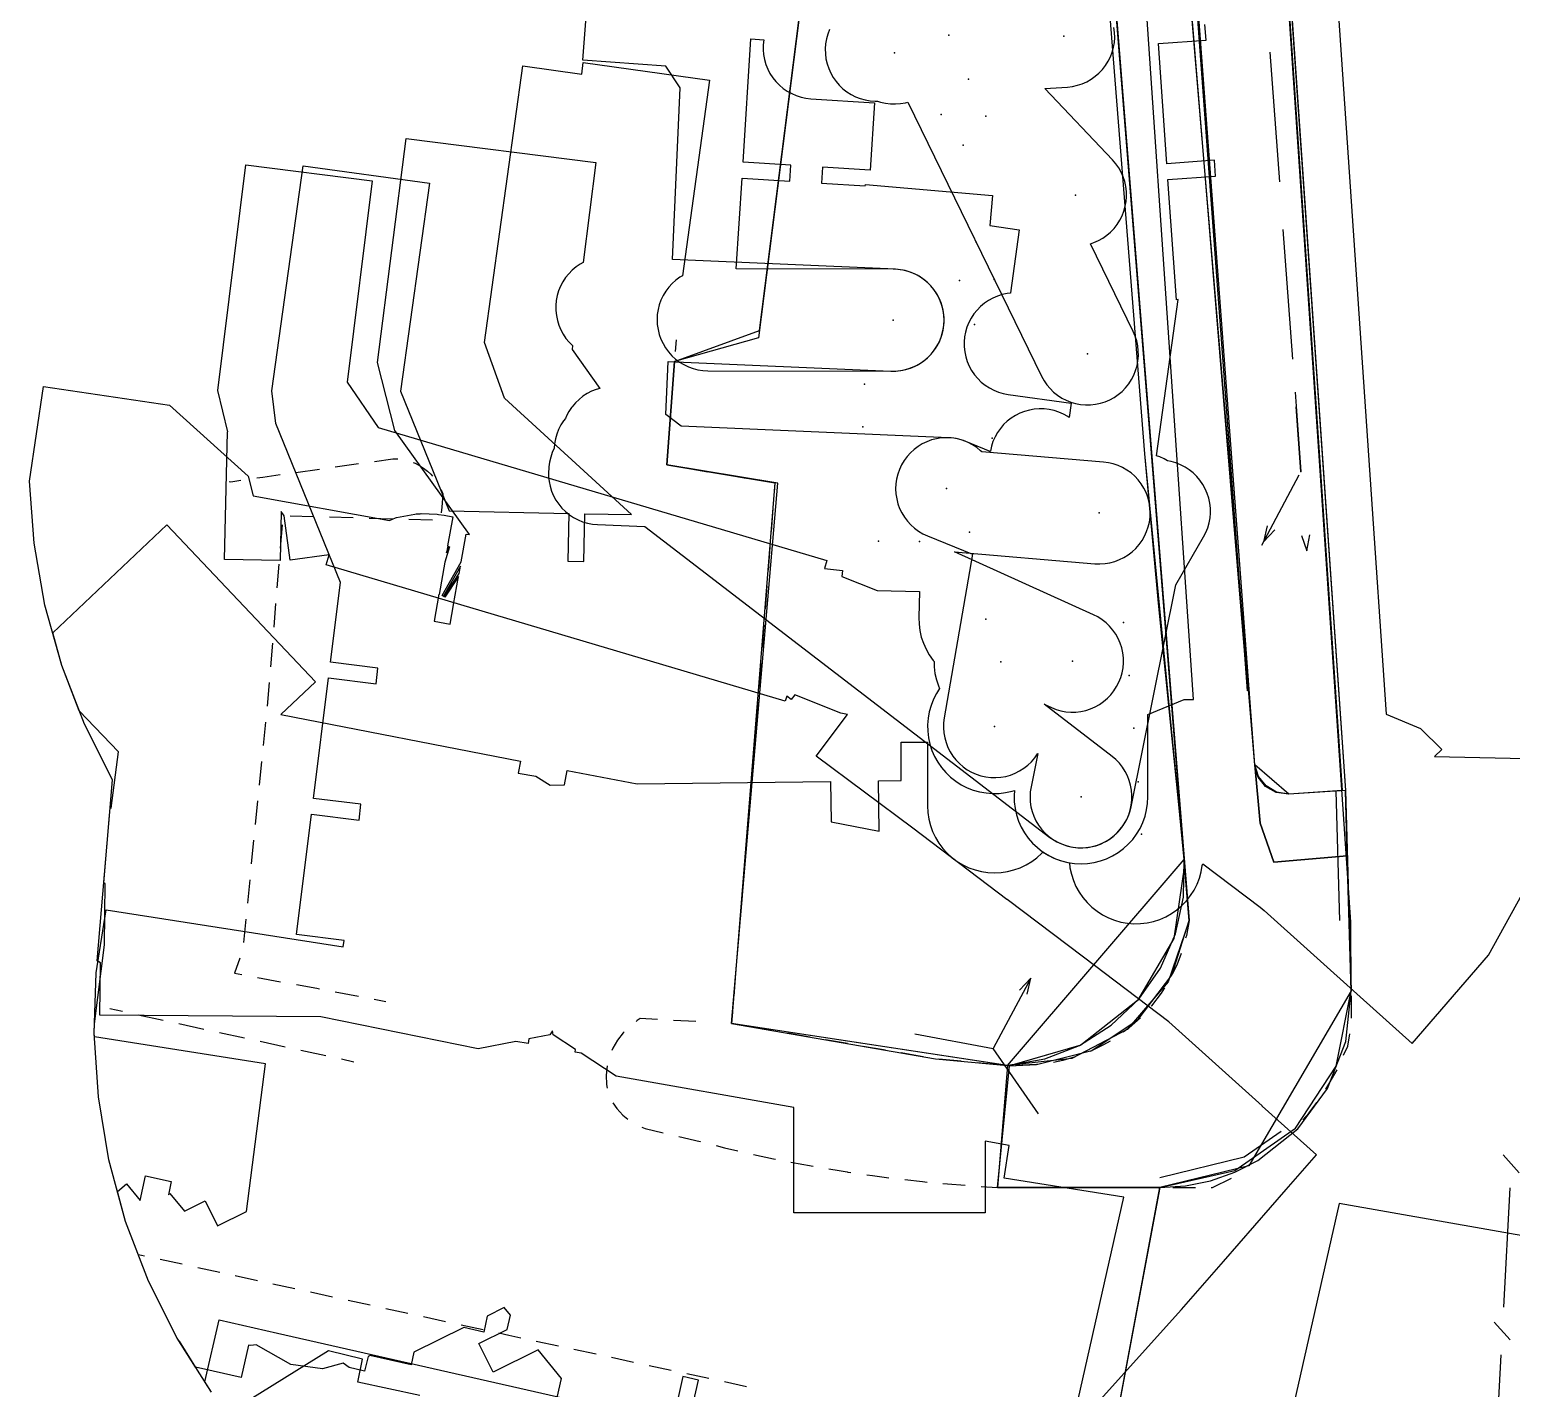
# Model space of a CAD drawing. Header units: metres. Extents: x -3903 to -3714, y 4981 to 6033.
# Drawn here: x -3853.57 to -3807.08, y 5313.03 to 5355.66 of the extents above; entities that cross this region are included whole.
import ezdxf

# ---------------------------------------------------------------- set-up
doc = ezdxf.new("R2010")
doc.units = ezdxf.units.M
for name, color, linetype in [('BOUNDARY', 7, 'Continuous'), ('BUSH', 7, 'Continuous'), ('CURB', 7, 'Continuous'), ('ELECTR_CABLE', 7, 'Continuous'), ('ELECTR_CABLE_COMM', 7, 'Continuous'), ('GAS', 7, 'Continuous'), ('GRASS', 7, 'Continuous'), ('GROUND', 7, 'Continuous'), ('LAMP', 7, 'Continuous'), ('OVERHEAD_POWER_LINE', 7, 'Continuous'), ('ROAD', 7, 'Continuous'), ('SEWER', 7, 'Continuous'), ('SIDEWALK_PATH', 7, 'Continuous'), ('TREE', 7, 'Continuous'), ('WATER_PIPELINE', 7, 'Continuous')]:
    doc.layers.add(name, color=color, linetype=linetype)

msp = doc.modelspace()

# ---------------------------------------------------------------- linework, layer by layer
at = {"layer": 'BOUNDARY'}
msp.add_lwpolyline([(-3819.734, 5310.632), (-3818.097, 5319.329), (-3823.204, 5319.335), (-3822.823, 5323.145), (-3831.551, 5324.476), (-3830.1, 5341.428), (-3833.582, 5342.008), (-3833.341, 5345.251), (-3830.674, 5346.226), (-3826.433, 5379.622), (-3827.296, 5389.17), (-3819.401, 5389.658), (-3820.561, 5404.824), (-3819.061, 5404.765), (-3819.53, 5414.951), (-3823.26, 5467.435), (-3826.582, 5513.159)], dxfattribs=at)
at = {"layer": 'BUSH'}
for p in [(-3824.728, 5355.489), (-3824.111, 5354.11), (-3824.974, 5353), (-3823.565, 5352.951), (-3824.278, 5352.038), (-3823.869, 5348.997), (-3824.395, 5347.794), (-3823.307, 5347.827), (-3823.923, 5346.413), (-3827.377, 5344.534), (-3827.433, 5343.195), (-3823.373, 5342.844), (-3826.935, 5339.61), (-3825.65, 5339.605), (-3824.087, 5339.899), (-3823.571, 5337.167), (-3819.251, 5337.056), (-3823.097, 5335.826), (-3819.07, 5335.394), (-3818.923, 5333.744), (-3818.787, 5332.06), (-3818.686, 5330.421)]:
    msp.add_point(p, dxfattribs=at)
at = {"layer": 'CURB'}
for points in [[(-3834.419, 5553.431), (-3834.455, 5554.167), (-3833.85, 5555.006), (-3836.055, 5579.623), (-3835.156, 5580.708), (-3833.34, 5580.884), (-3830.059, 5578.121), (-3825.44, 5516.113), (-3821.388, 5461.673), (-3815.697, 5381.054), (-3812.286, 5331.793), (-3812.106, 5325.502), (-3815.321, 5320.014), (-3818.11, 5319.329)], [(-3812.286, 5331.793), (-3814.066, 5331.67), (-3815.132, 5332.593), (-3819.718, 5393.909), (-3818.797, 5394.981), (-3816.683, 5395.143)], [(-3822.893, 5323.164), (-3817.346, 5329.628), (-3822.154, 5389.488)], [(-3833.291, 5345.928), (-3833.318, 5345.569)], [(-3833.355, 5345.071), (-3833.399, 5344.466), (-3833.408, 5344.353)], [(-3833.445, 5343.854), (-3833.498, 5343.137)], [(-3833.535, 5342.638), (-3833.582, 5342.008), (-3833.496, 5341.994)], [(-3845.217, 5341.77), (-3844.482, 5341.874)], [(-3843.987, 5341.943), (-3843.251, 5342.047)], [(-3842.756, 5342.117), (-3842.178, 5342.199), (-3842.04, 5342.196), (-3842.019, 5342.194)], [(-3841.534, 5342.079), (-3841.476, 5342.056), (-3841.382, 5342.008), (-3841.342, 5341.988), (-3841.214, 5341.906), (-3841.094, 5341.814), (-3840.985, 5341.711), (-3840.934, 5341.654)], [(-3833.002, 5341.911), (-3832.293, 5341.793)], [(-3847.311, 5341.481), (-3847.263, 5341.477), (-3846.943, 5341.523)], [(-3846.448, 5341.595), (-3846.255, 5341.623), (-3845.712, 5341.7)], [(-3831.799, 5341.711), (-3831.09, 5341.593)], [(-3830.596, 5341.511), (-3830.19, 5341.443), (-3830.214, 5341.136)], [(-3840.666, 5341.234), (-3840.662, 5341.227), (-3840.613, 5341.098), (-3840.644, 5340.684), (-3840.658, 5340.503)], [(-3830.252, 5340.638), (-3830.308, 5339.92)], [(-3845.647, 5340.13), (-3845.709, 5339.39)], [(-3844.66, 5340.379), (-3845.403, 5340.401)], [(-3843.418, 5340.342), (-3844.161, 5340.365)], [(-3842.176, 5340.306), (-3842.918, 5340.328)], [(-3840.933, 5340.269), (-3841.676, 5340.291)], [(-3830.346, 5339.422), (-3830.401, 5338.704)], [(-3845.751, 5338.891), (-3845.812, 5338.151)], [(-3830.44, 5338.206), (-3830.495, 5337.489)], [(-3845.854, 5337.653), (-3845.916, 5336.912)], [(-3830.534, 5336.99), (-3830.589, 5336.273)], [(-3845.957, 5336.414), (-3846.019, 5335.674)], [(-3830.628, 5335.774), (-3830.683, 5335.057)], [(-3846.061, 5335.175), (-3846.123, 5334.435)], [(-3830.722, 5334.558), (-3830.733, 5334.41), (-3830.777, 5333.841)], [(-3846.171, 5333.937), (-3846.245, 5333.198)], [(-3830.816, 5333.342), (-3830.875, 5332.625)], [(-3846.295, 5332.701), (-3846.369, 5331.961)], [(-3830.917, 5332.127), (-3830.976, 5331.41)], [(-3812.586, 5331.772), (-3812.469, 5327.707)], [(-3846.419, 5331.464), (-3846.494, 5330.725)], [(-3831.017, 5330.911), (-3831.077, 5330.194)], [(-3846.544, 5330.227), (-3846.618, 5329.488)], [(-3831.118, 5329.696), (-3831.178, 5328.979)], [(-3846.668, 5328.99), (-3846.742, 5328.251)], [(-3817.302, 5329.045), (-3817.244, 5328.344)], [(-3831.219, 5328.481), (-3831.278, 5327.764)], [(-3846.792, 5327.754), (-3846.866, 5327.014)], [(-3817.203, 5327.845), (-3817.192, 5327.707), (-3817.276, 5327.236), (-3817.299, 5327.153)], [(-3831.32, 5327.265), (-3831.379, 5326.548)], [(-3846.975, 5326.53), (-3847.15, 5326.052), (-3846.92, 5326.01)], [(-3817.441, 5326.673), (-3817.581, 5326.305), (-3817.718, 5326.027)], [(-3831.42, 5326.05), (-3831.48, 5325.333)], [(-3846.428, 5325.921), (-3845.697, 5325.789)], [(-3845.205, 5325.699), (-3844.566, 5325.584), (-3844.474, 5325.566)], [(-3817.965, 5325.593), (-3818.065, 5325.433), (-3818.367, 5325.034), (-3818.377, 5325.024)], [(-3843.983, 5325.472), (-3843.254, 5325.331)], [(-3842.763, 5325.237), (-3842.398, 5325.167)], [(-3812.094, 5324.646), (-3812.094, 5325.35)], [(-3851.052, 5324.946), (-3850.659, 5324.86)], [(-3850.17, 5324.754), (-3849.383, 5324.582)], [(-3833.869, 5324.6), (-3834.415, 5324.629), (-3834.51, 5324.571), (-3834.546, 5324.544)], [(-3831.521, 5324.835), (-3831.551, 5324.476)], [(-3818.718, 5324.658), (-3819.074, 5324.34), (-3819.256, 5324.205)], [(-3848.895, 5324.476), (-3848.108, 5324.304)], [(-3847.619, 5324.198), (-3846.832, 5324.026)], [(-3834.923, 5324.216), (-3834.951, 5324.188), (-3835.128, 5323.955), (-3835.272, 5323.701), (-3835.301, 5323.628)], [(-3832.666, 5324.536), (-3833.369, 5324.573)], [(-3830.279, 5324.256), (-3830.973, 5324.376)], [(-3829.093, 5324.05), (-3829.787, 5324.17)], [(-3812.341, 5323.479), (-3812.211, 5323.768), (-3812.151, 5324.151)], [(-3846.344, 5323.92), (-3845.557, 5323.748)], [(-3827.907, 5323.845), (-3828.6, 5323.965)], [(-3826.721, 5323.639), (-3827.414, 5323.759)], [(-3819.671, 5323.927), (-3819.875, 5323.804), (-3820.294, 5323.601)], [(-3845.068, 5323.642), (-3844.917, 5323.609), (-3844.281, 5323.47)], [(-3843.793, 5323.364), (-3843.399, 5323.278)], [(-3825.534, 5323.434), (-3826.228, 5323.554)], [(-3824.34, 5323.29), (-3825.041, 5323.356)], [(-3823.142, 5323.175), (-3823.842, 5323.242)], [(-3820.762, 5323.426), (-3821.149, 5323.316), (-3821.445, 5323.258)], [(-3835.449, 5323.151), (-3835.45, 5323.144), (-3835.481, 5322.853), (-3835.471, 5322.561), (-3835.453, 5322.451)], [(-3821.94, 5323.192), (-3821.982, 5323.188), (-3822.643, 5323.154)], [(-3812.899, 5322.414), (-3812.841, 5322.516), (-3812.547, 5323.024)], [(-3835.274, 5321.99), (-3835.15, 5321.809), (-3834.963, 5321.605), (-3834.802, 5321.474)], [(-3813.617, 5321.45), (-3813.429, 5321.662), (-3813.183, 5322.003)], [(-3834.368, 5321.229), (-3834.254, 5321.182), (-3833.69, 5321.046)], [(-3833.204, 5320.93), (-3832.536, 5320.77), (-3832.519, 5320.766)], [(-3814.297, 5321.087), (-3815.46, 5320.279), (-3818.11, 5319.629)], [(-3832.034, 5320.645), (-3831.772, 5320.579), (-3831.349, 5320.481)], [(-3830.862, 5320.37), (-3830.233, 5320.235), (-3830.173, 5320.224)], [(-3829.683, 5320.127), (-3829.459, 5320.083), (-3828.991, 5319.999)], [(-3828.498, 5319.913), (-3828.17, 5319.86), (-3827.923, 5319.82), (-3827.904, 5319.817), (-3827.803, 5319.802)], [(-3827.308, 5319.731), (-3827.124, 5319.704), (-3826.611, 5319.638)], [(-3826.114, 5319.578), (-3825.558, 5319.517), (-3825.414, 5319.503)], [(-3816.494, 5319.328), (-3816.46, 5319.328), (-3815.86, 5319.627)], [(-3824.917, 5319.456), (-3824.774, 5319.443), (-3824.215, 5319.4)], [(-3823.716, 5319.366), (-3823.204, 5319.335), (-3823.013, 5319.335)], [(-3822.513, 5319.334), (-3821.809, 5319.333)], [(-3821.309, 5319.333), (-3820.605, 5319.332)], [(-3820.105, 5319.332), (-3819.402, 5319.331)], [(-3817.698, 5319.329), (-3816.994, 5319.328)], [(-3849.97, 5317.177), (-3850.161, 5317.218)], [(-3848.789, 5316.92), (-3849.481, 5317.07)], [(-3847.609, 5316.662), (-3848.301, 5316.813)], [(-3846.428, 5316.405), (-3847.12, 5316.556)], [(-3845.247, 5316.148), (-3845.939, 5316.299)], [(-3844.067, 5315.891), (-3844.759, 5316.042)], [(-3842.886, 5315.634), (-3843.578, 5315.785)], [(-3841.706, 5315.377), (-3842.398, 5315.528)], [(-3840.525, 5315.12), (-3841.217, 5315.271)], [(-3839.345, 5314.863), (-3840.037, 5315.014)], [(-3838.164, 5314.607), (-3838.532, 5314.686), (-3838.856, 5314.757)], [(-3836.983, 5314.352), (-3837.675, 5314.501)], [(-3835.801, 5314.098), (-3836.494, 5314.247)], [(-3834.62, 5313.843), (-3835.313, 5313.993)], [(-3833.439, 5313.589), (-3834.131, 5313.738)], [(-3832.258, 5313.335), (-3832.95, 5313.484)], [(-3831.077, 5313.08), (-3831.769, 5313.229)]]:
    msp.add_lwpolyline(points, dxfattribs=at)
at = {"layer": 'ELECTR_CABLE'}
for points in [[(-3814.348, 5350.889), (-3814.646, 5354.955)], [(-3820.075, 5312.559), (-3817.427, 5315.506), (-3816.109, 5317.012), (-3814.141, 5319.271), (-3813.192, 5320.359), (-3814.896, 5321.888), (-3814.899, 5321.89), (-3817.826, 5324.525), (-3820.507, 5326.555), (-3822.905, 5328.364), (-3822.908, 5328.366), (-3825.864, 5330.603), (-3828.889, 5332.87), (-3827.913, 5334.173), (-3828.122, 5334.215), (-3829.564, 5334.789), (-3829.675, 5334.642), (-3829.818, 5334.75), (-3829.864, 5334.595), (-3844.274, 5338.865), (-3844.179, 5339.183), (-3845.403, 5339.018), (-3845.591, 5340.409), (-3845.681, 5340.541), (-3845.715, 5339.001), (-3847.456, 5339.04), (-3847.366, 5343.039), (-3847.356, 5343.039), (-3847.673, 5344.344), (-3846.792, 5351.417), (-3842.823, 5350.923), (-3843.61, 5344.6), (-3842.638, 5343.178), (-3828.557, 5339.005), (-3828.633, 5338.75), (-3828.067, 5338.689), (-3828.087, 5338.506), (-3826.978, 5338.065), (-3825.652, 5338.035), (-3825.67, 5337.216), (-3825.665, 5337.01), (-3825.639, 5336.805), (-3825.594, 5336.604), (-3825.529, 5336.409), (-3825.445, 5336.22), (-3825.343, 5336.041), (-3825.224, 5335.873), (-3825.195, 5335.84), (-3825.191, 5335.669), (-3825.165, 5335.464), (-3825.12, 5335.263), (-3825.055, 5335.068), (-3825.021, 5334.992), (-3825.121, 5334.835), (-3825.214, 5334.652), (-3825.289, 5334.46), (-3825.345, 5334.261), (-3825.381, 5334.058), (-3825.397, 5333.853), (-3825.393, 5333.647), (-3825.368, 5333.442), (-3825.324, 5333.241), (-3825.26, 5333.045), (-3825.177, 5332.856), (-3825.077, 5332.677), (-3824.959, 5332.508), (-3824.825, 5332.351), (-3824.676, 5332.208), (-3824.514, 5332.081), (-3824.34, 5331.97), (-3824.157, 5331.876), (-3823.965, 5331.801), (-3823.766, 5331.746), (-3823.563, 5331.71), (-3823.358, 5331.694), (-3823.152, 5331.698), (-3822.947, 5331.722), (-3822.746, 5331.767), (-3822.671, 5331.791), (-3822.682, 5331.636), (-3822.677, 5331.43), (-3822.651, 5331.226), (-3822.606, 5331.025), (-3822.541, 5330.829), (-3822.457, 5330.641), (-3822.355, 5330.462), (-3822.237, 5330.293), (-3822.102, 5330.138), (-3821.952, 5329.996), (-3821.79, 5329.869), (-3821.615, 5329.759), (-3821.431, 5329.667), (-3821.239, 5329.593), (-3821.04, 5329.538), (-3820.949, 5329.522), (-3820.93, 5329.361), (-3820.886, 5329.16), (-3820.822, 5328.964), (-3820.74, 5328.775), (-3820.639, 5328.595), (-3820.521, 5328.426), (-3820.387, 5328.269), (-3820.239, 5328.126), (-3820.077, 5327.998), (-3819.904, 5327.887), (-3819.72, 5327.793), (-3819.528, 5327.718), (-3819.33, 5327.662), (-3819.127, 5327.626), (-3818.922, 5327.609), (-3818.716, 5327.613), (-3818.511, 5327.637), (-3818.31, 5327.681), (-3818.114, 5327.745), (-3817.925, 5327.827), (-3817.745, 5327.928), (-3817.576, 5328.046), (-3817.419, 5328.179), (-3817.276, 5328.328), (-3817.148, 5328.49), (-3817.037, 5328.663), (-3816.943, 5328.847), (-3816.868, 5329.039), (-3816.812, 5329.237), (-3816.776, 5329.44), (-3816.773, 5329.47), (-3816.76, 5329.488), (-3814.962, 5328.126), (-3814.831, 5328.018), (-3811.823, 5325.311), (-3810.19, 5323.846), (-3807.8, 5326.624), (-3806.408, 5329.14)], [(-3813.941, 5345.326), (-3814.239, 5349.393)], [(-3813.683, 5341.797), (-3813.832, 5343.83)], [(-3847.864, 5312.906), (-3848.072, 5313.232), (-3847.623, 5315.181), (-3845.795, 5314.76), (-3832.849, 5311.821)]]:
    msp.add_lwpolyline(points, dxfattribs=at)
at = {"layer": 'ELECTR_CABLE_COMM'}
for points in [[(-3807.334, 5320.352), (-3806.833, 5319.794)], [(-3807.124, 5319.324), (-3807.327, 5315.577)], [(-3807.618, 5315.107), (-3807.118, 5314.549)], [(-3807.408, 5314.079), (-3807.612, 5310.331)]]:
    msp.add_lwpolyline(points, dxfattribs=at)
at = {"layer": 'GAS'}
for points in [[(-3837.016, 5312.74), (-3836.883, 5313.336), (-3837.613, 5314.24), (-3839.033, 5313.538), (-3839.477, 5314.436), (-3838.589, 5314.874), (-3838.489, 5315.323), (-3838.681, 5315.561), (-3839.214, 5315.298), (-3839.326, 5314.793), (-3839.953, 5314.933), (-3841.517, 5314.16), (-3841.605, 5313.764), (-3842.901, 5314.054), (-3842.907, 5314.044), (-3842.954, 5314.031), (-3843.062, 5313.572), (-3843.548, 5313.686), (-3843.734, 5313.82), (-3844.384, 5313.644), (-3845.376, 5313.772), (-3846.464, 5314.396), (-3846.637, 5314.369), (-3846.707, 5314.385), (-3846.936, 5313.372), (-3848.367, 5313.695), (-3848.941, 5314.598), (-3849.843, 5316.389), (-3850.561, 5318.262), (-3850.819, 5319.208), (-3850.532, 5319.442), (-3850.106, 5318.919), (-3849.935, 5319.699), (-3849.129, 5319.523), (-3849.221, 5319.105), (-3849.174, 5319.143), (-3848.718, 5318.584), (-3848.066, 5318.91), (-3847.676, 5318.128), (-3846.771, 5318.58), (-3846.171, 5323.213), (-3851.541, 5324.055), (-3851.549, 5324.176), (-3851.482, 5326.069), (-3851.172, 5328.046), (-3843.734, 5326.879), (-3843.709, 5327.08), (-3845.197, 5327.266), (-3844.726, 5331.045), (-3843.238, 5330.86), (-3843.176, 5331.356), (-3844.665, 5331.542), (-3844.194, 5335.321), (-3842.705, 5335.136), (-3842.643, 5335.632), (-3844.132, 5335.817), (-3843.82, 5338.318), (-3845.845, 5343.308), (-3845.973, 5344.335), (-3844.993, 5351.395), (-3841.031, 5350.845), (-3841.937, 5344.316), (-3840.414, 5340.56), (-3836.655, 5340.485), (-3836.685, 5338.986), (-3836.187, 5338.976), (-3836.185, 5338.976), (-3836.155, 5340.475), (-3834.689, 5340.446), (-3838.671, 5344.098), (-3839.3, 5345.847), (-3838.096, 5354.524), (-3836.251, 5354.268), (-3836.201, 5354.629), (-3832.239, 5354.079), (-3833.09, 5347.942), (-3833.172, 5347.894), (-3833.298, 5347.801), (-3833.414, 5347.696), (-3833.52, 5347.579), (-3833.614, 5347.454), (-3833.695, 5347.319), (-3833.763, 5347.177), (-3833.816, 5347.03), (-3833.854, 5346.877), (-3833.878, 5346.722), (-3833.886, 5346.565), (-3833.878, 5346.408), (-3833.856, 5346.253), (-3833.818, 5346.101), (-3833.765, 5345.953), (-3833.699, 5345.811), (-3833.618, 5345.676), (-3833.525, 5345.549), (-3833.42, 5345.433), (-3833.304, 5345.327), (-3833.178, 5345.233), (-3833.043, 5345.152), (-3832.902, 5345.085), (-3832.754, 5345.031), (-3832.602, 5344.993), (-3832.446, 5344.97), (-3832.29, 5344.962), (-3826.483, 5344.948), (-3826.326, 5344.955), (-3826.17, 5344.978), (-3826.018, 5345.016), (-3825.87, 5345.068), (-3825.728, 5345.135), (-3825.593, 5345.215), (-3825.467, 5345.309), (-3825.35, 5345.414), (-3825.244, 5345.53), (-3825.151, 5345.656), (-3825.069, 5345.79), (-3825.002, 5345.932), (-3824.949, 5346.08), (-3824.91, 5346.232), (-3824.887, 5346.387), (-3824.879, 5346.544), (-3824.886, 5346.701), (-3824.909, 5346.856), (-3824.947, 5347.009), (-3824.999, 5347.157), (-3825.066, 5347.299), (-3825.146, 5347.434), (-3825.24, 5347.56), (-3825.345, 5347.676), (-3825.461, 5347.782), (-3825.587, 5347.876), (-3825.721, 5347.957), (-3825.863, 5348.025), (-3826.011, 5348.078), (-3826.163, 5348.116), (-3826.318, 5348.14), (-3826.475, 5348.148), (-3831.4, 5348.159), (-3831.22, 5351.005), (-3829.723, 5350.91), (-3829.692, 5351.409), (-3831.189, 5351.504), (-3830.944, 5355.375), (-3830.537, 5355.349), (-3830.537, 5355.348), (-3830.555, 5355.192), (-3830.557, 5355.035), (-3830.544, 5354.879), (-3830.515, 5354.725), (-3830.472, 5354.574), (-3830.414, 5354.428), (-3830.342, 5354.288), (-3830.256, 5354.156), (-3830.158, 5354.034), (-3830.049, 5353.921), (-3829.929, 5353.82), (-3829.8, 5353.731), (-3829.662, 5353.655), (-3829.518, 5353.593), (-3829.368, 5353.545), (-3829.215, 5353.512), (-3829.059, 5353.495), (-3827.063, 5353.368), (-3827.197, 5351.251), (-3828.694, 5351.346), (-3828.725, 5350.847), (-3827.352, 5350.76), (-3827.348, 5350.804), (-3823.362, 5350.463), (-3823.444, 5349.514), (-3822.52, 5349.385), (-3822.796, 5347.404), (-3822.797, 5347.393), (-3822.899, 5347.382), (-3823.053, 5347.35), (-3823.202, 5347.303), (-3823.347, 5347.242), (-3823.485, 5347.166), (-3823.614, 5347.078), (-3823.735, 5346.977), (-3823.845, 5346.865), (-3823.943, 5346.743), (-3824.029, 5346.612), (-3824.102, 5346.472), (-3824.161, 5346.327), (-3824.205, 5346.176), (-3824.234, 5346.022), (-3824.248, 5345.865), (-3824.247, 5345.708), (-3824.23, 5345.552), (-3824.198, 5345.399), (-3824.151, 5345.249), (-3824.089, 5345.104), (-3824.014, 5344.966), (-3823.926, 5344.837), (-3823.825, 5344.716), (-3823.713, 5344.606), (-3823.591, 5344.508), (-3823.459, 5344.422), (-3823.32, 5344.349), (-3823.175, 5344.29), (-3823.024, 5344.246), (-3822.87, 5344.217), (-3820.889, 5343.942), (-3820.952, 5343.488), (-3820.996, 5343.52), (-3821.133, 5343.597), (-3821.277, 5343.661), (-3821.426, 5343.71), (-3821.579, 5343.744), (-3821.735, 5343.763), (-3821.892, 5343.767), (-3822.049, 5343.755), (-3822.203, 5343.728), (-3822.354, 5343.686), (-3822.501, 5343.63), (-3822.641, 5343.559), (-3822.774, 5343.475), (-3822.897, 5343.378), (-3823.011, 5343.27), (-3823.114, 5343.151), (-3823.204, 5343.023), (-3823.281, 5342.886), (-3823.345, 5342.742), (-3823.394, 5342.593), (-3823.428, 5342.44), (-3823.43, 5342.429), (-3824.196, 5342.741), (-3824.344, 5342.793), (-3824.497, 5342.831), (-3824.652, 5342.853), (-3824.809, 5342.86), (-3824.966, 5342.851), (-3825.121, 5342.827), (-3825.273, 5342.788), (-3825.42, 5342.734), (-3825.562, 5342.667), (-3825.696, 5342.585), (-3825.822, 5342.491), (-3825.938, 5342.385), (-3826.042, 5342.268), (-3826.135, 5342.141), (-3826.215, 5342.006), (-3826.281, 5341.864), (-3826.333, 5341.716), (-3826.371, 5341.563), (-3826.393, 5341.408), (-3826.4, 5341.251), (-3826.391, 5341.094), (-3826.367, 5340.939), (-3826.328, 5340.787), (-3826.274, 5340.639), (-3826.207, 5340.498), (-3826.125, 5340.363), (-3826.031, 5340.238), (-3825.925, 5340.122), (-3825.808, 5340.017), (-3825.681, 5339.924), (-3825.546, 5339.844), (-3825.404, 5339.778), (-3823.987, 5339.201), (-3824.874, 5334.065), (-3824.894, 5333.909), (-3824.897, 5333.752), (-3824.886, 5333.596), (-3824.859, 5333.441), (-3824.817, 5333.29), (-3824.76, 5333.143), (-3824.689, 5333.003), (-3824.605, 5332.87), (-3824.508, 5332.747), (-3824.4, 5332.633), (-3824.281, 5332.531), (-3824.153, 5332.44), (-3824.016, 5332.363), (-3823.872, 5332.3), (-3823.723, 5332.25), (-3823.57, 5332.216), (-3823.414, 5332.197), (-3823.257, 5332.193), (-3823.101, 5332.205), (-3822.946, 5332.232), (-3822.795, 5332.274), (-3822.648, 5332.331), (-3822.508, 5332.401), (-3822.375, 5332.485), (-3822.252, 5332.582), (-3822.138, 5332.69), (-3822.036, 5332.809), (-3821.945, 5332.938), (-3821.941, 5332.945), (-3822.151, 5331.904), (-3822.175, 5331.749), (-3822.183, 5331.592), (-3822.175, 5331.435), (-3822.153, 5331.28), (-3822.115, 5331.127), (-3822.063, 5330.979), (-3821.996, 5330.837), (-3821.915, 5330.702), (-3821.822, 5330.576), (-3821.717, 5330.459), (-3821.601, 5330.354), (-3821.475, 5330.26), (-3821.341, 5330.179), (-3821.199, 5330.111), (-3821.051, 5330.058), (-3820.899, 5330.019), (-3820.744, 5329.996), (-3820.587, 5329.988), (-3820.43, 5329.995), (-3820.275, 5330.018), (-3820.122, 5330.055), (-3819.974, 5330.108), (-3819.832, 5330.175), (-3819.697, 5330.255), (-3819.571, 5330.348), (-3819.454, 5330.454), (-3819.349, 5330.57), (-3819.255, 5330.695), (-3819.174, 5330.83), (-3819.106, 5330.972), (-3819.053, 5331.119), (-3819.014, 5331.272), (-3817.608, 5338.247), (-3816.737, 5339.749), (-3816.665, 5339.888), (-3816.607, 5340.034), (-3816.564, 5340.185), (-3816.535, 5340.34), (-3816.522, 5340.496), (-3816.524, 5340.653), (-3816.542, 5340.809), (-3816.575, 5340.963), (-3816.622, 5341.112), (-3816.685, 5341.256), (-3816.761, 5341.394), (-3816.85, 5341.523), (-3816.951, 5341.643), (-3817.064, 5341.752), (-3817.186, 5341.85), (-3817.318, 5341.936), (-3817.458, 5342.008), (-3817.604, 5342.066), (-3817.755, 5342.109), (-3817.871, 5342.131), (-3817.972, 5342.192), (-3818.114, 5342.259), (-3818.209, 5342.293), (-3817.529, 5347.194), (-3817.589, 5347.189), (-3817.855, 5350.958), (-3816.359, 5351.064), (-3816.394, 5351.563), (-3817.89, 5351.457), (-3818.156, 5355.226), (-3816.66, 5355.332), (-3816.695, 5355.83)], [(-3832.915, 5311.824), (-3832.588, 5313.288), (-3833.076, 5313.397), (-3833.403, 5311.933)]]:
    msp.add_lwpolyline(points, dxfattribs=at)
at = {"layer": 'GRASS'}
for points in [[(-3817.371, 5329.895), (-3818.147, 5337.667), (-3818.575, 5342.349), (-3819.988, 5360.163), (-3821.723, 5382.291), (-3823.354, 5404.427)], [(-3816.691, 5395.142), (-3812.286, 5331.793), (-3814.066, 5331.67), (-3814.458, 5331.721), (-3814.79, 5331.912), (-3815.026, 5332.212), (-3815.132, 5332.593), (-3819.718, 5393.909), (-3819.669, 5394.303), (-3819.48, 5394.636), (-3819.179, 5394.873), (-3818.797, 5394.981)], [(-3822.165, 5389.622), (-3827.296, 5389.17), (-3826.433, 5379.622), (-3830.704, 5345.994), (-3833.341, 5345.251), (-3833.582, 5342.008), (-3830.19, 5341.443), (-3831.551, 5324.476), (-3825.147, 5323.367), (-3822.893, 5323.164), (-3821.723, 5323.367), (-3820.625, 5323.791), (-3819.632, 5324.421), (-3818.773, 5325.241), (-3818.093, 5326.215), (-3817.621, 5327.292), (-3817.369, 5328.441), (-3817.346, 5329.628), (-3818.576, 5342.349), (-3819.989, 5360.163), (-3821.723, 5382.291)]]:
    msp.add_lwpolyline(points, close=True, dxfattribs=at)
at = {"layer": 'GROUND'}
for points in [[(-3819.401, 5389.658), (-3819.503, 5390.995), (-3819.718, 5393.909), (-3819.669, 5394.303), (-3819.48, 5394.636), (-3819.179, 5394.873), (-3818.797, 5394.981), (-3816.702, 5395.141), (-3812.393, 5331.786), (-3814.066, 5331.67), (-3814.449, 5331.738), (-3814.773, 5331.93), (-3815.01, 5332.224), (-3815.132, 5332.593), (-3815.624, 5338.461), (-3819.404, 5389.658)], [(-3831.551, 5324.476), (-3830.1, 5341.428), (-3833.582, 5342.008), (-3833.341, 5345.251), (-3830.674, 5346.226), (-3826.433, 5379.622), (-3827.296, 5389.17), (-3822.154, 5389.488), (-3817.192, 5327.707), (-3817.335, 5329.448), (-3817.675, 5327.141), (-3818.813, 5325.195), (-3820.585, 5323.799), (-3822.684, 5323.186), (-3822.893, 5323.164), (-3822.893, 5323.155)]]:
    msp.add_lwpolyline(points, close=True, dxfattribs=at)
at = {"layer": 'LAMP'}
msp.add_point((-3813.688, 5341.798), dxfattribs=at)
at = {"layer": 'OVERHEAD_POWER_LINE'}
for points in [[(-3813.865, 5344.29), (-3813.683, 5341.797)], [(-3813.745, 5341.681), (-3814.921, 5339.475)], [(-3814.743, 5340.094), (-3814.859, 5339.591), (-3814.505, 5339.97)], [(-3813.669, 5339.792), (-3813.499, 5339.304), (-3813.402, 5339.813)], [(-3822.161, 5325.899), (-3823.337, 5323.693)], [(-3822.277, 5325.396), (-3822.161, 5325.899), (-3822.515, 5325.52)], [(-3825.795, 5324.149), (-3823.337, 5323.693)], [(-3821.912, 5321.639), (-3823.337, 5323.693)]]:
    msp.add_lwpolyline(points, dxfattribs=at)
at = {"layer": 'ROAD'}
msp.add_lwpolyline([(-3819.734, 5310.638), (-3818.11, 5319.329), (-3818.11, 5319.33), (-3818.109, 5319.33), (-3817.304, 5319.383), (-3817.303, 5319.383), (-3816.516, 5319.544), (-3816.515, 5319.544), (-3815.756, 5319.808), (-3815.755, 5319.808), (-3815.036, 5320.173), (-3815.034, 5320.174), (-3813.78, 5321.169), (-3813.779, 5321.171), (-3812.846, 5322.438), (-3812.845, 5322.441), (-3812.275, 5323.907), (-3812.274, 5323.909), (-3812.106, 5325.501), (-3812.106, 5325.502), (-3812.113, 5327.655), (-3816.973, 5399.125), (-3830.12, 5578.342)], dxfattribs=at)
at = {"layer": 'SEWER'}
for points in [[(-3847.864, 5312.906), (-3848.307, 5313.602), (-3848.869, 5314.508), (-3848.887, 5314.513), (-3848.941, 5314.598), (-3849.843, 5316.389), (-3850.561, 5318.262), (-3851.088, 5320.197), (-3851.418, 5322.175), (-3851.549, 5324.176), (-3851.539, 5324.466), (-3851.222, 5326.946), (-3851.208, 5328.873), (-3851.247, 5328.886), (-3850.97, 5332.127), (-3851.851, 5333.869), (-3852.564, 5335.708), (-3853.092, 5337.608), (-3853.431, 5339.551), (-3853.574, 5341.497), (-3853.137, 5344.465), (-3849.19, 5343.883), (-3846.718, 5341.651), (-3846.562, 5341.031), (-3842.283, 5340.266), (-3842.096, 5340.34), (-3842.057, 5340.351), (-3841.49, 5340.461), (-3841.448, 5340.465), (-3841.316, 5340.474), (-3841.285, 5340.476), (-3840.782, 5340.459), (-3840.743, 5340.454), (-3840.569, 5340.428), (-3840.295, 5340.379), (-3840.459, 5339.465), (-3840.454, 5339.464), (-3840.494, 5339.244), (-3840.432, 5339.441), (-3840.397, 5339.43), (-3840.546, 5338.95), (-3840.726, 5337.943), (-3840.73, 5337.945), (-3840.881, 5337.102), (-3840.379, 5337.011), (-3840.271, 5337.613), (-3840.276, 5337.62), (-3840.269, 5337.626), (-3840.112, 5338.506), (-3840.541, 5337.853), (-3840.565, 5337.868), (-3840.57, 5337.872), (-3840.096, 5338.593), (-3840.055, 5338.824), (-3840.586, 5337.883), (-3840.596, 5337.887), (-3840.628, 5337.906), (-3840.029, 5338.969), (-3839.874, 5339.835), (-3839.769, 5339.817), (-3842.116, 5343.085), (-3842.654, 5345.215), (-3841.754, 5352.252), (-3835.802, 5351.49), (-3836.203, 5348.355), (-3836.295, 5348.305), (-3836.425, 5348.217), (-3836.546, 5348.117), (-3836.657, 5348.005), (-3836.755, 5347.883), (-3836.842, 5347.752), (-3836.915, 5347.613), (-3836.974, 5347.468), (-3837.019, 5347.318), (-3837.049, 5347.163), (-3837.063, 5347.007), (-3837.062, 5346.85), (-3837.046, 5346.694), (-3837.015, 5346.54), (-3836.968, 5346.39), (-3836.907, 5346.245), (-3836.832, 5346.107), (-3836.744, 5345.977), (-3836.644, 5345.856), (-3836.537, 5345.75), (-3836.553, 5345.625), (-3835.678, 5344.406), (-3835.795, 5344.373), (-3835.941, 5344.315), (-3836.08, 5344.243), (-3836.212, 5344.158), (-3836.335, 5344.06), (-3836.448, 5343.951), (-3836.55, 5343.831), (-3836.557, 5343.82), (-3836.566, 5343.81), (-3836.654, 5343.68), (-3836.729, 5343.542), (-3836.764, 5343.462), (-3836.818, 5343.393), (-3836.903, 5343.261), (-3836.974, 5343.121), (-3837.032, 5342.975), (-3837.075, 5342.824), (-3837.102, 5342.67), (-3837.114, 5342.527), (-3837.173, 5342.397), (-3837.224, 5342.248), (-3837.26, 5342.095), (-3837.28, 5341.94), (-3837.283, 5341.872), (-3837.289, 5341.802), (-3837.288, 5341.645), (-3837.272, 5341.488), (-3837.24, 5341.335), (-3837.194, 5341.185), (-3837.133, 5341.04), (-3837.058, 5340.902), (-3836.97, 5340.772), (-3836.87, 5340.651), (-3836.758, 5340.541), (-3836.636, 5340.442), (-3836.505, 5340.355), (-3836.366, 5340.282), (-3836.221, 5340.223), (-3836.071, 5340.178), (-3835.916, 5340.148), (-3835.76, 5340.134), (-3834.273, 5340.069), (-3821.556, 5330.318), (-3821.427, 5330.229), (-3821.29, 5330.153), (-3821.146, 5330.09), (-3820.996, 5330.042), (-3820.843, 5330.009), (-3820.687, 5329.991), (-3820.53, 5329.989), (-3820.373, 5330.002), (-3820.219, 5330.03), (-3820.068, 5330.073), (-3819.922, 5330.131), (-3819.782, 5330.202), (-3819.65, 5330.288), (-3819.527, 5330.385), (-3819.415, 5330.494), (-3819.313, 5330.614), (-3819.224, 5330.743), (-3819.148, 5330.881), (-3819.085, 5331.025), (-3819.037, 5331.174), (-3819.004, 5331.328), (-3818.986, 5331.484), (-3818.984, 5331.641), (-3818.997, 5331.797), (-3819.025, 5331.952), (-3819.068, 5332.103), (-3819.126, 5332.249), (-3819.197, 5332.388), (-3819.283, 5332.52), (-3819.38, 5332.643), (-3819.489, 5332.756), (-3819.609, 5332.857), (-3821.744, 5334.494), (-3821.509, 5334.388), (-3821.363, 5334.331), (-3821.212, 5334.288), (-3821.057, 5334.26), (-3820.901, 5334.248), (-3820.744, 5334.25), (-3820.588, 5334.269), (-3820.434, 5334.302), (-3820.285, 5334.35), (-3820.141, 5334.413), (-3820.004, 5334.489), (-3819.875, 5334.579), (-3819.755, 5334.681), (-3819.646, 5334.794), (-3819.549, 5334.917), (-3819.464, 5335.049), (-3819.392, 5335.189), (-3819.335, 5335.335), (-3819.292, 5335.486), (-3819.264, 5335.64), (-3819.252, 5335.797), (-3819.254, 5335.954), (-3819.273, 5336.11), (-3819.306, 5336.263), (-3819.354, 5336.413), (-3819.417, 5336.557), (-3819.493, 5336.694), (-3819.583, 5336.823), (-3819.685, 5336.942), (-3819.798, 5337.051), (-3819.921, 5337.149), (-3820.053, 5337.234), (-3820.193, 5337.305), (-3824.556, 5339.274), (-3820.144, 5338.906), (-3819.987, 5338.901), (-3819.83, 5338.911), (-3819.675, 5338.936), (-3819.523, 5338.977), (-3819.376, 5339.032), (-3819.235, 5339.101), (-3819.102, 5339.184), (-3818.977, 5339.279), (-3818.863, 5339.387), (-3818.759, 5339.504), (-3818.667, 5339.632), (-3818.589, 5339.768), (-3818.524, 5339.911), (-3818.473, 5340.059), (-3818.437, 5340.212), (-3818.416, 5340.368), (-3818.411, 5340.525), (-3818.421, 5340.682), (-3818.446, 5340.836), (-3818.487, 5340.988), (-3818.542, 5341.135), (-3818.611, 5341.276), (-3818.694, 5341.41), (-3818.789, 5341.534), (-3818.897, 5341.649), (-3819.014, 5341.753), (-3819.142, 5341.844), (-3819.278, 5341.923), (-3819.421, 5341.988), (-3819.569, 5342.039), (-3819.722, 5342.075), (-3819.878, 5342.095), (-3823.693, 5342.413), (-3823.732, 5342.451), (-3823.854, 5342.55), (-3823.985, 5342.637), (-3824.124, 5342.71), (-3824.269, 5342.769), (-3824.42, 5342.814), (-3824.574, 5342.844), (-3824.73, 5342.858), (-3833.126, 5343.223), (-3833.608, 5343.592), (-3833.536, 5345.252), (-3826.548, 5344.949), (-3826.391, 5344.95), (-3826.235, 5344.966), (-3826.081, 5344.998), (-3825.931, 5345.044), (-3825.786, 5345.105), (-3825.648, 5345.18), (-3825.518, 5345.268), (-3825.398, 5345.368), (-3825.287, 5345.48), (-3825.188, 5345.602), (-3825.102, 5345.733), (-3825.028, 5345.872), (-3824.969, 5346.017), (-3824.925, 5346.168), (-3824.895, 5346.322), (-3824.88, 5346.478), (-3824.881, 5346.635), (-3824.897, 5346.792), (-3824.929, 5346.945), (-3824.975, 5347.095), (-3825.036, 5347.24), (-3825.111, 5347.378), (-3825.199, 5347.508), (-3825.299, 5347.629), (-3825.411, 5347.739), (-3825.533, 5347.838), (-3825.664, 5347.925), (-3825.803, 5347.998), (-3825.948, 5348.057), (-3826.099, 5348.102), (-3826.253, 5348.132), (-3826.409, 5348.146), (-3833.397, 5348.449), (-3833.164, 5353.834), (-3833.615, 5354.514), (-3836.212, 5354.711), (-3835.758, 5360.694)], [(-3828.472, 5355.669), (-3828.528, 5355.523), (-3828.57, 5355.371), (-3828.597, 5355.217), (-3828.608, 5355.06), (-3828.604, 5354.903), (-3828.585, 5354.747), (-3828.55, 5354.594), (-3828.501, 5354.445), (-3828.437, 5354.302), (-3828.36, 5354.165), (-3828.269, 5354.037), (-3828.167, 5353.918), (-3828.053, 5353.81), (-3827.929, 5353.713), (-3827.796, 5353.629), (-3827.656, 5353.559), (-3827.509, 5353.502), (-3827.358, 5353.46), (-3827.203, 5353.434), (-3827.047, 5353.422), (-3826.967, 5353.424), (-3826.872, 5353.393), (-3826.72, 5353.357), (-3826.564, 5353.337), (-3826.407, 5353.332), (-3826.25, 5353.343), (-3826.095, 5353.368), (-3826.017, 5353.39), (-3821.82, 5344.785), (-3821.744, 5344.648), (-3821.655, 5344.518), (-3821.554, 5344.398), (-3821.442, 5344.288), (-3821.319, 5344.19), (-3821.188, 5344.105), (-3821.048, 5344.032), (-3820.903, 5343.974), (-3820.752, 5343.93), (-3820.598, 5343.901), (-3820.441, 5343.888), (-3820.284, 5343.89), (-3820.128, 5343.907), (-3819.974, 5343.939), (-3819.825, 5343.987), (-3819.68, 5344.049), (-3819.543, 5344.124), (-3819.413, 5344.213), (-3819.293, 5344.314), (-3819.183, 5344.427), (-3819.085, 5344.549), (-3819, 5344.681), (-3818.927, 5344.82), (-3818.869, 5344.966), (-3818.825, 5345.117), (-3818.796, 5345.271), (-3818.783, 5345.427), (-3818.785, 5345.584), (-3818.802, 5345.741), (-3818.835, 5345.894), (-3818.882, 5346.044), (-3818.944, 5346.188), (-3820.288, 5348.945), (-3820.181, 5348.98), (-3820.037, 5349.043), (-3819.901, 5349.12), (-3819.772, 5349.21), (-3819.653, 5349.313), (-3819.545, 5349.426), (-3819.448, 5349.55), (-3819.363, 5349.682), (-3819.292, 5349.822), (-3819.236, 5349.969), (-3819.193, 5350.12), (-3819.166, 5350.274), (-3819.154, 5350.431), (-3819.158, 5350.588), (-3819.177, 5350.744), (-3819.211, 5350.897), (-3819.26, 5351.046), (-3819.323, 5351.19), (-3819.4, 5351.327), (-3819.49, 5351.455), (-3819.593, 5351.575), (-3821.713, 5353.812), (-3821.006, 5353.864), (-3820.85, 5353.884), (-3820.697, 5353.918), (-3820.548, 5353.967), (-3820.404, 5354.031), (-3820.268, 5354.109), (-3820.14, 5354.199), (-3820.021, 5354.302), (-3819.913, 5354.415), (-3819.816, 5354.539), (-3819.732, 5354.672), (-3819.662, 5354.812), (-3819.605, 5354.959), (-3819.563, 5355.11), (-3819.537, 5355.265), (-3819.525, 5355.422), (-3819.529, 5355.579), (-3819.549, 5355.734)], [(-3841.33, 5312.806), (-3843.28, 5313.226), (-3843.125, 5313.946), (-3844.196, 5314.202), (-3847.347, 5312.249)]]:
    msp.add_lwpolyline(points, dxfattribs=at)
at = {"layer": 'SIDEWALK_PATH'}
for points in [[(-3816.691, 5395.142), (-3816.709, 5395.395), (-3819.902, 5395.308), (-3819.752, 5392.821), (-3819.022, 5380.69), (-3817.331, 5358.834), (-3815.362, 5334.914), (-3819.718, 5393.909), (-3819.669, 5394.303), (-3819.48, 5394.636), (-3819.179, 5394.873), (-3818.797, 5394.981)], [(-3819.561, 5389.648), (-3822.154, 5389.488), (-3817.192, 5327.707), (-3817.848, 5325.782), (-3819.132, 5324.293), (-3820.871, 5323.374), (-3822.893, 5323.164), (-3823.204, 5319.335), (-3818.109, 5319.329), (-3815.76, 5319.861), (-3813.852, 5321.194), (-3812.572, 5323.138), (-3812.106, 5325.502), (-3812.227, 5329.742), (-3814.528, 5329.54), (-3814.964, 5330.762), (-3815.132, 5332.593), (-3817.331, 5358.834), (-3819.022, 5380.69)], [(-3814.528, 5329.54), (-3812.227, 5329.742), (-3812.286, 5331.793), (-3814.066, 5331.67), (-3814.449, 5331.738), (-3814.773, 5331.93), (-3815.01, 5332.224), (-3815.132, 5332.593), (-3814.964, 5330.762)], [(-3822.823, 5323.145), (-3821.982, 5323.187), (-3820.241, 5323.628), (-3818.787, 5324.599), (-3817.733, 5325.994), (-3817.192, 5327.707), (-3817.335, 5329.448), (-3817.675, 5327.141), (-3818.813, 5325.195), (-3820.585, 5323.799)]]:
    msp.add_lwpolyline(points, close=True, dxfattribs=at)
at = {"layer": 'TREE'}
for p in [(-3821.125, 5355.459), (-3826.436, 5354.932), (-3820.753, 5350.473), (-3826.478, 5346.548), (-3820.382, 5345.487), (-3824.8, 5341.26), (-3820.011, 5340.501), (-3820.851, 5335.846), (-3823.297, 5333.793), (-3820.583, 5331.588)]:
    msp.add_point(p, dxfattribs=at)
at = {"layer": 'WATER_PIPELINE'}
for points in [[(-3803.329, 5404.096), (-3815.804, 5404.51), (-3813.399, 5369.253), (-3815.896, 5369.083), (-3815.794, 5367.587), (-3813.297, 5367.757), (-3811.007, 5334.182), (-3809.934, 5333.73), (-3809.926, 5333.738), (-3809.263, 5333.08), (-3809.486, 5332.856), (-3794.772, 5332.533)], [(-3821.885, 5307.299), (-3819.235, 5319.029), (-3822.997, 5319.625), (-3822.834, 5320.652), (-3823.595, 5320.786), (-3823.595, 5318.531), (-3829.595, 5318.531), (-3829.595, 5321.843), (-3835.166, 5322.824), (-3836.267, 5323.544), (-3836.456, 5323.579), (-3836.441, 5323.659), (-3837.145, 5324.119), (-3837.167, 5324.243), (-3837.248, 5324.123), (-3837.905, 5323.995), (-3837.932, 5323.846), (-3838.313, 5323.915), (-3839.503, 5323.683), (-3844.438, 5324.685), (-3851.367, 5324.734), (-3851.355, 5326.377), (-3851.456, 5326.446), (-3851.045, 5331.244), (-3851.02, 5331.238), (-3850.79, 5332.999), (-3852.015, 5334.293), (-3852.564, 5335.708), (-3852.848, 5336.731), (-3849.269, 5340.12), (-3844.606, 5335.195), (-3845.687, 5334.172), (-3838.175, 5332.708), (-3838.248, 5332.332), (-3837.69, 5332.239), (-3837.243, 5331.959), (-3836.792, 5331.965), (-3836.703, 5332.421), (-3834.509, 5331.994), (-3828.441, 5332.071), (-3828.425, 5330.808), (-3826.921, 5330.515), (-3826.941, 5332.09), (-3826.227, 5332.099), (-3826.227, 5333.304), (-3825.398, 5333.304), (-3825.398, 5331.304), (-3825.388, 5331.098), (-3825.357, 5330.894), (-3825.307, 5330.694), (-3825.238, 5330.5), (-3825.15, 5330.314), (-3825.044, 5330.137), (-3824.921, 5329.972), (-3824.783, 5329.819), (-3824.63, 5329.68), (-3824.464, 5329.558), (-3824.288, 5329.452), (-3824.101, 5329.364), (-3823.907, 5329.294), (-3823.707, 5329.244), (-3823.504, 5329.214), (-3823.298, 5329.204), (-3823.092, 5329.214), (-3822.888, 5329.244), (-3822.688, 5329.294), (-3822.494, 5329.364), (-3822.308, 5329.452), (-3822.131, 5329.558), (-3821.966, 5329.68), (-3821.813, 5329.819), (-3821.775, 5329.861), (-3821.749, 5329.842), (-3821.573, 5329.736), (-3821.386, 5329.648), (-3821.192, 5329.578), (-3820.992, 5329.528), (-3820.789, 5329.498), (-3820.583, 5329.488), (-3820.377, 5329.498), (-3820.173, 5329.528), (-3819.973, 5329.578), (-3819.779, 5329.648), (-3819.593, 5329.736), (-3819.416, 5329.842), (-3819.251, 5329.964), (-3819.098, 5330.103), (-3818.959, 5330.256), (-3818.837, 5330.421), (-3818.731, 5330.598), (-3818.643, 5330.784), (-3818.573, 5330.978), (-3818.523, 5331.178), (-3818.493, 5331.382), (-3818.483, 5331.588), (-3818.483, 5334.175), (-3817.343, 5334.64), (-3817.052, 5334.639), (-3819.283, 5367.349)], [(-3775.847, 5312.086), (-3780.172, 5313.146), (-3779.886, 5314.312), (-3779.905, 5314.316), (-3779.561, 5315.721), (-3781.066, 5315.8), (-3781.629, 5313.504), (-3785.744, 5314.513), (-3785.812, 5314.13), (-3812.483, 5318.829), (-3815.427, 5305.797)]]:
    msp.add_lwpolyline(points, dxfattribs=at)

doc.saveas('drawing.dxf')
